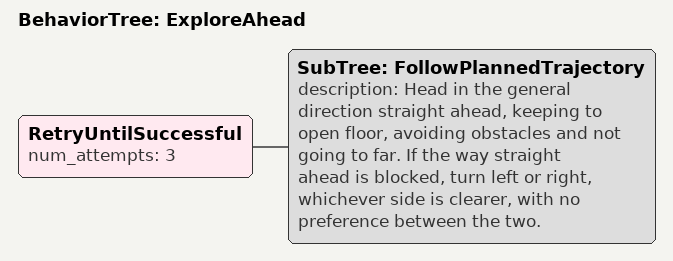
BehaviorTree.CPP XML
<?xml version="1.0"?>
<root BTCPP_format="4">
    <BehaviorTree ID="ExploreAhead">
      <RetryUntilSuccessful num_attempts="3">
        <SubTree ID="FollowPlannedTrajectory" description="Head in the general direction straight ahead, keeping to open floor, avoiding obstacles and not going to far. If the way straight ahead is blocked, turn left or right, whichever side is clearer, with no preference between the two."/>
      </RetryUntilSuccessful>
    </BehaviorTree>
</root>
